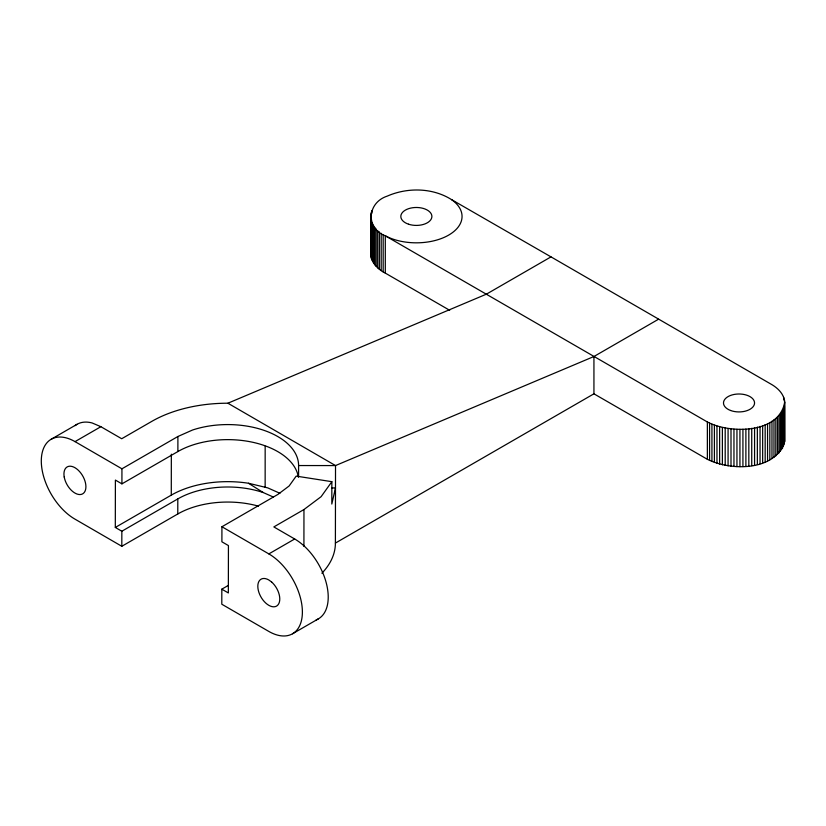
<?xml version="1.0" encoding="UTF-8"?>
<svg xmlns="http://www.w3.org/2000/svg" width="826" height="826" viewBox="0 0 826 826"><rect width="100%" height="100%" fill="white"/><g stroke="black" fill="none" stroke-linecap="round" stroke-linejoin="round"><path stroke-width="1.24" d="M265.167 446.257L265.146 487.257M303.916 546.389L303.958 509.539L321.108 496.684L331.856 481.682L296.193 476.117L289.131 485.977L277.887 494.433L221.926 526.751L221.895 541.804L228.43 545.583L228.348 592.954L221.822 589.165L228.41 585.366M321.892 573.234A107.576 62.218 0.1 0 0 335.397 543.085L593.935 393.816L707.366 459.297C730.669 470.985 775.49 471.44 784.659 441.466L784.7 402.427C784.318 394.074 777.565 387.724 770.668 383.935L550.994 256.876L486.369 294.18L227.893 403.212A107.628 62.249 0.1 0 0 151.798 421.374L121.701 438.74L100.875 426.701L75.021 441.621A47.495 27.485 59.9 0 0 41.3 460.949A47.495 27.485 59.9 0 0 74.898 519.1L121.814 546.285L121.845 531.232L115.31 527.442L115.392 480.082L121.918 483.86L177.879 451.554A70.706 40.897 0.1 0 1 252.064 442.127A70.706 40.897 0.1 0 1 298.31 477.046M121.918 483.86L121.938 468.807L177.9 436.5L192.541 430.016A70.706 40.897 0.1 0 1 298.599 465.544L335.521 465.575L593.935 356.512L658.498 319.239M115.31 527.442L171.281 495.135L171.343 454.176M121.814 546.285L177.776 513.979L177.807 498.914A70.706 40.897 0.1 0 1 263.153 492.513L273.292 497.015M177.879 451.554L177.9 436.5M221.822 589.165L221.802 604.229L268.739 631.384A47.495 27.434 60 0 0 302.388 612.097A47.495 27.434 60 0 0 268.853 553.905L221.926 526.751M298.578 476.829L298.599 465.544M331.856 481.682L331.815 504.046L335.49 487.939L331.711 487.959M335.397 543.085L335.521 465.575L227.893 403.212M784.7 402.427C778.835 433.949 729.967 433.867 707.366 421.983L385.298 235.802C365.164 228.059 367.394 202.566 387.177 196.144C407.404 187.265 432.607 187.647 451.523 199.603L550.994 256.876M784.659 441.466L784.545 400.703M51.202 439.246L77.055 424.296M121.845 531.232L177.807 498.914M303.958 509.539L273.84 526.926L294.686 538.986A47.495 27.434 60 0 1 326.218 582.743A47.495 27.434 60 0 1 316.182 619.903M268.853 553.905L294.686 538.986M292.507 633.79L318.34 618.87M171.281 495.135A79.936 46.235 0.1 0 1 248.492 483.251L267.769 487.887L279.911 493.287M100.875 426.701L92.161 422.974A47.495 27.485 59.9 0 0 75.073 425.638M371.235 212.292L371.235 249.597C368.365 259.787 376.811 268.884 385.298 273.107L449.685 310.297M75.021 441.621L121.938 468.807M248.492 483.251L263.153 492.513M784.432 405.876L784.432 443.19M783.998 407.59L783.998 444.894M783.647 397.296L783.647 399.867M783.378 409.273L783.378 446.587M782.573 410.935L782.573 448.25M781.572 412.566L781.572 449.871M780.394 414.146L780.394 451.461M779.042 415.695L779.042 452.999M777.514 417.171L777.514 454.486M775.82 418.596L775.82 455.911M773.972 419.949L773.972 457.263M771.969 421.239L771.969 458.544M769.832 422.437L769.832 459.752M767.56 423.562L767.56 460.877M765.165 424.595L765.165 461.91M762.656 425.535L762.656 462.849M760.044 426.381L760.044 463.696M757.349 427.125L757.349 464.439M754.572 427.765L754.572 465.079M751.732 428.302L751.732 465.616M748.831 428.725L748.831 466.04M745.888 429.045L745.888 466.349M742.925 429.252L742.925 466.556M739.931 429.334L739.931 466.649M736.947 429.313L736.947 466.628M733.963 429.179L733.963 466.494M731 428.931L731 466.246M728.078 428.58L728.078 465.885M725.197 428.105L725.197 465.42M722.378 427.538L722.378 464.842M719.632 426.856L719.632 464.16M716.968 426.071L716.968 463.376M714.397 425.183L714.397 462.498M711.929 424.213L711.929 461.517M709.586 423.139L709.586 460.454M707.366 421.983L707.366 459.297M593.935 356.512L593.935 393.816M385.298 273.107L385.298 235.802A45.698 26.38 0 0 0 447.764 235.606A45.698 26.38 0 0 0 451.523 199.603M383.171 234.584L383.171 271.899M381.189 233.293L381.189 270.608M379.351 231.93L379.351 269.235M377.678 230.495L377.678 267.81M376.171 229.008L376.171 266.323M374.839 227.47L374.839 264.774M373.672 225.87L373.672 263.184M372.702 224.238L372.702 261.553M371.906 222.576L371.906 259.891M371.803 210.599L371.803 213.17M371.308 220.883L371.308 258.197M370.853 214.006L370.905 256.483M370.678 215.731L370.688 254.759M177.776 513.979A70.706 40.897 0.1 0 1 258.466 506.142M271.661 582.051L268.811 579.966A15.539 8.972 60 0 0 258.837 592.232A15.539 8.972 60 0 0 277.195 605.664A15.539 8.972 60 0 0 271.661 582.051M64.211 476.984A15.539 8.972 60 0 0 82.383 494A15.539 8.972 60 0 0 78.191 470.149A15.539 8.972 60 0 0 64.211 476.984M730.525 410.47A15.539 8.972 0 0 0 754.53 403.449A15.539 8.972 0 0 0 731.991 394.962A15.539 8.972 0 0 0 730.525 410.47M408.591 224.218A15.539 8.972 0 0 0 431.895 216.453A15.539 8.972 0 0 0 408.591 208.679A15.539 8.972 0 0 0 408.591 224.218"/></g></svg>
